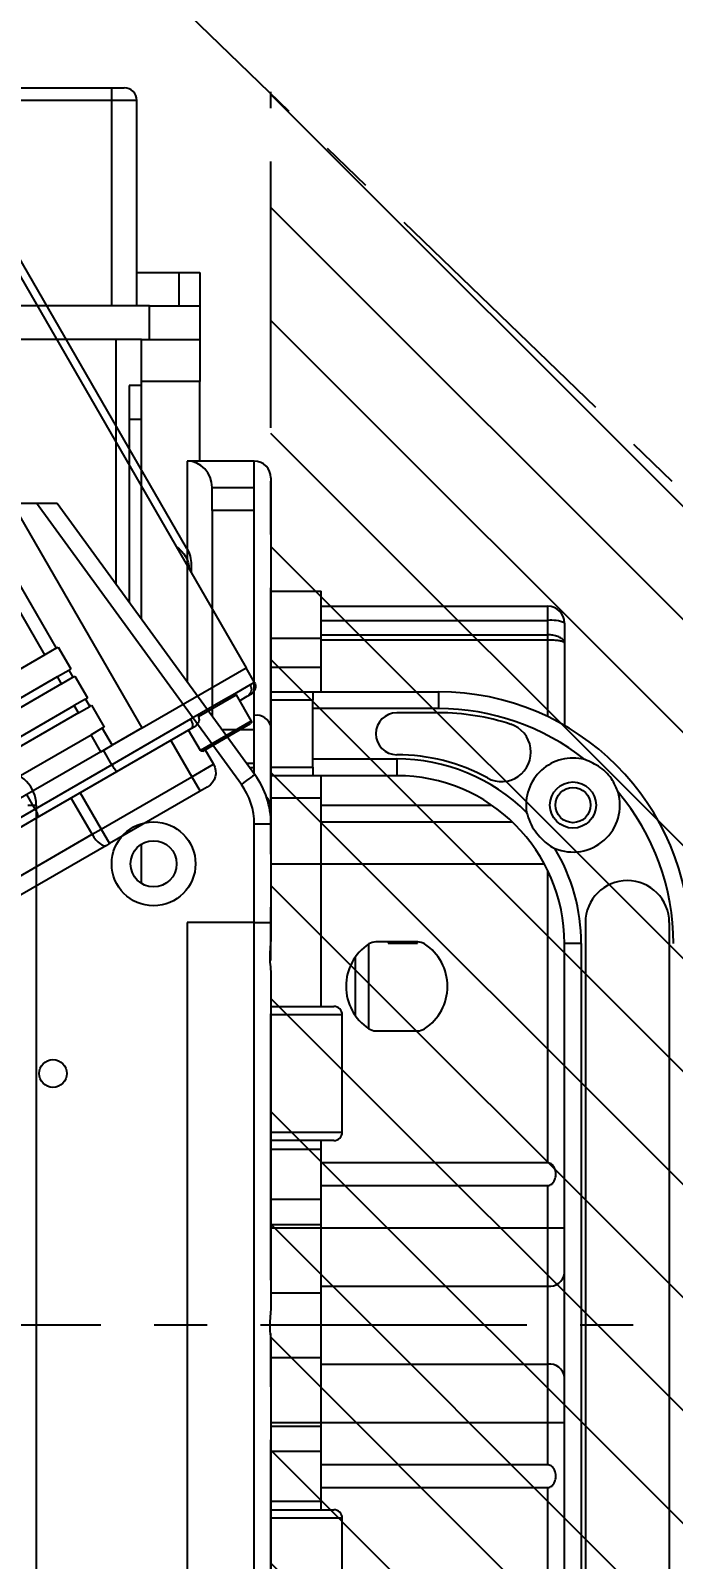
# Model space of a CAD drawing. Header units: millimetres. Extents: x 36 to 3196, y 27 to 5967.
# Drawn here: x 617.4 to 694.1, y 816 to 998.2 of the extents above; entities that cross this region are included whole.
import ezdxf

# ---------------------------------------------------------------- set-up
doc = ezdxf.new("R2010")
doc.units = ezdxf.units.MM
doc.linetypes.add('CENTER', pattern=[50.8, 31.75, -6.35, 6.35, -6.35])
for name, color, linetype in [('02_Center Line', 1, 'CENTER'), ('07_Hatch', 7, 'Continuous'), ('08_Dimension.Annotation', 2, 'Continuous')]:
    doc.layers.add(name, color=color, linetype=linetype)
doc.styles.add('Coavis T-3.2 Style', font='MS PGothic.ttf', dxfattribs={"height": 3.2})
doc.styles.add('Coavis T-7.0 Style', font='MS PGothic.ttf', dxfattribs={"height": 7})
doc.dimstyles.new('Coavis D-Style', dxfattribs={"dimtxt": 3.2, "dimasz": 3.2, "dimexe": 2, "dimexo": 1, "dimgap": 0.8, "dimtad": 1, "dimtoh": 1, "dimdec": 3, "dimzin": 1, "dimdsep": 46, "dimtxsty": 'Coavis T-3.2 Style', "dimcen": 0, "dimclrd": 253, "dimclre": 253, "dimclrt": 2, "dimadec": 1, "dimazin": 0, "dimtp": 0.1, "dimtm": 0.1, "dimtfac": 0.71, "dimtdec": 3, "dimtmove": 0, "dimatfit": 3, "dimfxl": 1, "dimlwd": -1, "dimlwe": -1, "dimarcsym": 1})

# ---------------------------------------------------------------- blocks, each defined once
blk = doc.blocks.new('A$C32f45786')
at = {"color": 7, "linetype": 'Continuous', "lineweight": 25}
for p, q in [((99.5, 191.5), (195.5, 191.5)), ((99.5, 181.5), (195.5, 181.5)), ((102, 181), (102, 179)), ((102, 181), (193, 181)), ((63.8, 179), (66.16, 179)), ((66.16, 179), (76.02, 179)), ((193, 179), (102, 179)), ((135.89, 177), (135.89, 179)), ((159.11, 177), (159.11, 179)), ((63.51, 177), (61.8, 177)), ((61.8, 150), (61.8, 177)), ((65.2, 177), (63.51, 177)), ((63.51, 150), (63.51, 177)), ((65.83, 177), (65.2, 177)), ((65.2, 150), (65.2, 177)), ((65.83, 177), (65.83, 150)), ((128.15, 177), (128.15, 150)), ((135.89, 177), (130.85, 177)), ((130.85, 150), (130.85, 177)), ((135.89, 150), (135.89, 177)), ((142.86, 177), (135.89, 177)), ((142.86, 150), (142.86, 177)), ((152.14, 177), (142.86, 177)), ((152.14, 150), (152.14, 177)), ((159.11, 177), (152.14, 177)), ((164.15, 177), (159.11, 177)), ((159.11, 150), (159.11, 177)), ((164.15, 177), (164.15, 150)), ((166.85, 150), (166.85, 177)), ((87.5, 150), (87.5, 172.77)), ((74, 164), (72, 164)), ((72, 149), (72, 164)), ((74, 164), (74, 149)), ((74.5, 164), (74.5, 159)), ((101.81, 161.5), (101.81, 156.5)), ((101.98, 161.48), (101.81, 161.48)), ((101.98, 157.98), (101.98, 161.48)), ((112.41, 156.5), (112.41, 161.5)), ((80, 159), (82, 159)), ((80, 149), (80, 159)), ((82, 159), (82, 149)), ((101.81, 157.98), (101.98, 157.98)), ((102.09, 155.63), (112.14, 155.63)), ((103.66, 154.03), (110.56, 154.03)), ((109.5, 144), (109.5, 151.5)), ((110.5, 152.5), (110.5, 144)), ((124.5, 152.5), (110.5, 152.5)), ((124.5, 144), (124.5, 152.5)), ((125.5, 151.5), (125.5, 144)), ((169.5, 144), (169.5, 151.5)), ((170.5, 152.5), (170.5, 144)), ((184.5, 152.5), (170.5, 152.5)), ((60, 144), (60, 150)), ((65.6, 150), (60, 150)), ((65.6, 144), (65.6, 150)), ((69.06, 150), (65.6, 150)), ((69.06, 144), (69.06, 150)), ((72, 150), (69.06, 150)), ((84.65, 150), (82, 150)), ((84.65, 144), (84.65, 150)), ((92.5, 150), (84.65, 150)), ((92.5, 144), (92.5, 150)), ((109.5, 150), (92.5, 150)), ((126.51, 150), (125.5, 150)), ((126.51, 144), (126.51, 150)), ((132.49, 150), (126.51, 150)), ((132.49, 144), (132.49, 150)), ((135.48, 150), (132.49, 150)), ((135.48, 144), (135.48, 150)), ((135.89, 150), (135.48, 150)), ((135.89, 144), (135.89, 150)), ((143.63, 150), (135.89, 150)), ((143.63, 144), (143.63, 150)), ((151.37, 150), (143.63, 150)), ((151.37, 144), (151.37, 150)), ((159.11, 150), (151.37, 150)), ((159.11, 144), (159.11, 150)), ((159.52, 150), (159.11, 150)), ((159.52, 144), (159.52, 150)), ((162.51, 150), (159.52, 150)), ((162.51, 144), (162.51, 150)), ((168.49, 150), (162.51, 150)), ((168.49, 144), (168.49, 150)), ((169.5, 150), (168.49, 150)), ((72, 144), (72, 149)), ((72, 149), (73, 149)), ((73, 149), (73, 144)), ((81, 149), (73, 149)), ((81, 144), (81, 149)), ((81, 149), (82, 149)), ((82, 149), (82, 144)), ((46.5, 144), (76.18, 144)), ((76.18, 144), (85.92, 144)), ((85.92, 144), (87.76, 144)), ((87.76, 144), (99.5, 144)), ((87.76, 144), (87.76, 142)), ((99.5, 144), (101.25, 144)), ((99.5, 142), (99.5, 144)), ((105.75, 144), (145.25, 144)), ((149.75, 144), (189.25, 144)), ((47.65, 142), (44.5, 142)), ((44.5, 142), (44.5, 134)), ((74.82, 142), (47.65, 142)), ((47.65, 137), (47.65, 142)), ((49.5, 118.5), (81.87, 142.08)), ((83.05, 140.47), (49.5, 116.03)), ((50.37, 142), (50.37, 137)), ((80.5, 142), (74.82, 142)), ((81.75, 142), (80.5, 142)), ((80.5, 141.09), (80.5, 142)), ((99.5, 142), (87.76, 142)), ((99.5, 142), (99.5, 134)), ((195.5, 142), (99.5, 142)), ((47.73, 137), (47.65, 137)), ((50.37, 137), (47.73, 137)), ((50.37, 137), (74.89, 137)), ((22, 133), (22, 135.5)), ((22, 135.5), (26, 135.5)), ((26, 135.5), (30, 135.5)), ((26, 129.5), (26, 135.5)), ((30, 128.55), (30, 135.5)), ((30, 135.5), (35, 135.5)), ((35, 135.5), (35, 128.55)), ((44.5, 135.5), (35, 135.5)), ((44.5, 134), (70.77, 134)), ((99.5, 134), (195.5, 134)), ((22, 133), (26, 133)), ((22, 128), (22, 133)), ((26, 129.5), (26, 37.5)), ((30, 129.5), (26, 129.5)), ((1.5, 128), (1.5, 125)), ((26, 128), (1.5, 128)), ((35, 128.55), (30, 128.55)), ((30, 128.55), (30, 125.5)), ((63.29, 128.55), (35, 128.55)), ((35.5, 128.55), (35.5, 127.1)), ((39.5, 127.1), (39.5, 128.55)), ((94.84, 128.55), (90.16, 128.55)), ((0, 125), (0, 126.5)), ((35.5, 127.1), (39.5, 127.1)), ((39.5, 127.1), (61.3, 127.1)), ((0, 42), (0, 125)), ((1.5, 125), (0, 125)), ((1.5, 125), (1.5, 42)), ((26, 125), (1.5, 125)), ((30, 125.5), (59.11, 125.5)), ((30, 125.5), (30, 41.5)), ((49.5, 116.03), (49.5, 118.5)), ((49.5, 96.7), (49.5, 116.03)), ((85.5, 115), (85.5, 116)), ((85.5, 116), (209.5, 116))]:
    blk.add_line(p, q, dxfattribs=at)
at = {"color": 1, "linetype": 'Continuous', "lineweight": 25}
for p, q in [((74.96, 177), (65.83, 177)), ((128.15, 177), (93.28, 177)), ((201.72, 177), (166.85, 177)), ((92.5, 150), (92.5, 176.6)), ((85.5, 150), (85.5, 170.3)), ((76.5, 138.17), (76.5, 142)), ((81.07, 142), (81.07, 141.5))]:
    blk.add_line(p, q, dxfattribs=at)
at = {"color": 7, "linetype": 'Continuous', "lineweight": 25, "flags": 128}
blk.add_lwpolyline([(81.87, 142.08), (81.89, 142.05), (81.96, 141.96), (82.07, 141.81), (82.21, 141.61), (82.39, 141.36), (82.59, 141.08), (82.82, 140.78), (83.05, 140.47)], dxfattribs=at)
at = {"color": 7, "linetype": 'Continuous', "lineweight": 25}
for centre, radius in [((85.5, 180.02), 2.75), ((85.5, 180.02), 2.1), ((92.5, 130), 5), ((92.5, 130), 2.75), ((117.5, 118), 1.65)]:
    blk.add_circle(centre, radius, dxfattribs=at)
for centre, radius, start, end in [((102, 164), 30, 90, 180), ((102, 164), 28, 90, 130.1433), ((99.5, 186.5), 5, 90, 270), ((85.5, 180.02), 5.6, 337.2045, 106.0859), ((102, 164), 28, 141.5357, 180), ((85.5, 180.02), 5.6, 165.5931, 279.0479), ((102, 159), 22, 90, 121.0199), ((63.8, 177), 2, 90, 180), ((67.16, 177.49), 3.69, 155.8224, 187.6258), ((102, 159), 20, 90, 180), ((141.05, 177.2), 1.82, 353.6661, 81.8052), ((153.95, 177.2), 1.82, 98.1948, 186.3339), ((79.2, 171.5), 3.5, 331.2643, 161.79), ((102, 159), 22, 135.2325, 180), ((102, 164), 27.5, 161.79, 180), ((102, 159), 22.5, 151.2643, 180), ((107.11, 159), 6.05, 33.367, 146.633), ((103.31, 161.5), 1.5, 146.633, 180), ((110.91, 161.5), 1.5, 0, 33.367), ((77, 159), 2.5, 180, 0), ((103.31, 156.5), 1.5, 180, 213.367), ((107.11, 159), 6.05, 213.367, 326.633), ((110.91, 156.5), 1.5, 326.633, 0), ((110.5, 151.5), 1, 90, 180), ((124.5, 151.5), 1, 0, 90), ((170.5, 151.5), 1, 90, 180), ((46.5, 142), 2, 90, 180), ((76.57, 142.27), 1.78, 102.7966, 188.6783), ((87.76, 134), 10, 90, 126.076), ((87.76, 134), 8, 90, 126.076), ((1.5, 126.5), 1.5, 90, 180), ((85.5, 112), 4, 90, 180)]:
    blk.add_arc(centre, radius, start, end, dxfattribs=at)
at = {"color": 1, "linetype": 'Continuous', "lineweight": 25}
blk.add_arc((85.92, 142.04), 1.96, 90.065, 132.2616, dxfattribs=at)
at = {"color": 7, "linetype": 'Continuous', "lineweight": 25}
blk.add_ellipse((47.72, 134), major_axis=(3.22, 0), ratio=0.930462, start_param=1.594661, end_param=3.141593, dxfattribs=at)
for points, knots in [([(83.95, 185.4), (83.48, 185.21), (82.35, 184.73), (80.9, 183.36), (80.35, 182.06), (80.08, 181.42)], [0, 0, 0, 0, 0.264729, 0.640157, 1, 1, 1, 1]), ([(66.16, 179), (66.16, 179), (66.08, 179), (65.9, 178.94), (65.63, 178.68), (65.39, 178.22), (65.23, 177.64), (65.21, 177.22), (65.2, 177)], [0, 0, 0, 0, 0.003328, 0.174571, 0.388317, 0.593254, 0.795577, 1, 1, 1, 1]), ([(66.16, 179), (66.16, 179), (66.13, 179), (66.07, 178.94), (65.97, 178.68), (65.89, 178.22), (65.84, 177.64), (65.83, 177.22), (65.83, 177)], [0, 0, 0, 0, 0.0033233, 0.1744809, 0.3883583, 0.5934643, 0.7957804, 1, 1, 1, 1]), ([(86.38, 174.49), (86.78, 174.61), (87.95, 174.95), (89.35, 176.06), (90.33, 177.14), (90.61, 177.74), (90.66, 177.85)], [0, 0, 0, 0, 0.224473, 0.646122, 0.933586, 1, 1, 1, 1]), ([(130.85, 177), (130.84, 177.09), (130.82, 177.26), (130.67, 177.52), (130.41, 177.76), (129.98, 177.94), (129.43, 177.99), (128.9, 177.9), (128.51, 177.7), (128.28, 177.45), (128.17, 177.22), (128.16, 177.06), (128.15, 177)], [0, 0, 0, 0, 0.071104, 0.141957, 0.235654, 0.361077, 0.519221, 0.678456, 0.790638, 0.87693, 0.948412, 1, 1, 1, 1]), ([(166.85, 177), (166.84, 177.09), (166.82, 177.26), (166.67, 177.52), (166.41, 177.76), (165.98, 177.94), (165.43, 177.99), (164.9, 177.9), (164.51, 177.7), (164.28, 177.45), (164.17, 177.22), (164.16, 177.06), (164.15, 177)], [0, 0, 0, 0, 0.071104, 0.141957, 0.235654, 0.361078, 0.519221, 0.678456, 0.790639, 0.87693, 0.948412, 1, 1, 1, 1]), ([(101.25, 144), (101.54, 143.98), (102.16, 143.94), (103.3, 143.82), (104.52, 143.89), (105.33, 143.99), (105.7, 144), (105.75, 144)], [0, 0, 0, 0, 0.209898, 0.456533, 0.712866, 0.961013, 1, 1, 1, 1]), ([(145.25, 144), (145.54, 143.98), (146.16, 143.94), (147.3, 143.82), (148.52, 143.89), (149.33, 143.99), (149.7, 144), (149.75, 144)], [0, 0, 0, 0, 0.209898, 0.456533, 0.712866, 0.961013, 1, 1, 1, 1])]:
    blk.add_open_spline(points, degree=3, knots=knots, dxfattribs=at)
blk = doc.blocks.new('*D45')
at = {"layer": '08_Dimension.Annotation', "color": 253, "linetype": 'ByBlock', "transparency": 16777216}
blk.add_line((683.1, 652.92), (721.7, 612.95), dxfattribs=at)
blk.add_arc((585.57, 753.91), 193.96, 270.9453, 313.0547, dxfattribs=at)
at = {"layer": '08_Dimension.Annotation', "color": 253, "transparency": 16777216}
for points in [[(717.62, 612.57), (718.36, 611.8), (720.31, 614.39)], [(588.78, 559.45), (588.77, 560.51), (585.57, 559.95)]]:
    blk.add_solid(points, dxfattribs=at)
at = {"layer": 'Defpoints', "color": 0, "transparency": 16777216}
for p in [(585.57, 1146.6), (585.57, 753.91), (682.4, 653.64), (634.68, 566.27), (585.57, 495.63)]:
    blk.add_point(p, dxfattribs=at)
at = {"layer": '08_Dimension.Annotation', "color": 2, "transparency": 16777216, "insert": (656.62, 578.06), "char_height": 7, "attachment_point": 5, "rotation": 22, "style": 'Coavis T-7.0 Style'}
blk.add_mtext('{\\C5;44.0°}', dxfattribs=at)
blk = doc.blocks.new('A$C1af0320f')
at = {"color": 8, "linetype": 'Continuous', "lineweight": 25}
for p, q in [((10.15, 434.39), (10.15, 433.8)), ((10.15, 434.39), (12.15, 434.39)), ((10.15, 433.8), (10.15, 431.37)), ((12.15, 420.06), (12.15, 434.39)), ((66.15, 434.39), (12.15, 434.39)), ((28.02, 435.39), (73.98, 435.39)), ((9.15, 432.83), (9.15, 433.39)), ((9.15, 431.75), (9.15, 432.83)), ((6.15, 424.95), (6.15, 431.55)), ((9.95, 431.75), (6.35, 431.75)), ((6.35, 431.75), (6.35, 424.75)), ((9.95, 426.58), (9.95, 431.75)), ((10.15, 431.37), (10.15, 430.12)), ((10.15, 430.12), (10.15, 425.6)), ((6.15, 425.28), (4.15, 425.28)), ((4.15, 422.28), (4.15, 425.28)), ((6.35, 424.75), (9.15, 424.75)), ((9.15, 425.1), (9.15, 425.6)), ((9.15, 414.88), (9.15, 425.1)), ((10.15, 425.6), (10.15, 414.77)), ((2.15, 423.28), (2.15, 422.28)), ((4.15, 422.28), (2.15, 422.28)), ((2.15, 422.28), (2.15, 409.8)), ((9.15, 422.28), (4.15, 422.28)), ((4.15, 409.8), (4.15, 422.28)), ((12.15, 420.06), (12.15, 415.94)), ((12.15, 420.06), (51, 420.06)), ((14.5, 415.94), (12.15, 415.94)), ((12.15, 414.39), (12.15, 415.94)), ((17.5, 416.21), (14.5, 416.21)), ((14.5, 416.21), (14.5, 415.94)), ((14.5, 415.94), (14.5, 414.39)), ((17.5, 415.94), (17.5, 416.21)), ((17.5, 414.39), (17.5, 415.94)), ((18.5, 415.94), (17.5, 415.94)), ((21.5, 416.21), (18.5, 416.21)), ((18.5, 416.21), (18.5, 415.94)), ((18.5, 415.94), (18.5, 414.39)), ((21.5, 415.94), (21.5, 416.21)), ((21.5, 414.39), (21.5, 415.94)), ((22.5, 415.94), (21.5, 415.94)), ((25.5, 416.21), (22.5, 416.21)), ((22.5, 416.21), (22.5, 415.94)), ((22.5, 414.39), (22.5, 415.94)), ((25.5, 415.94), (25.5, 416.21)), ((25.5, 415.94), (25.5, 414.39)), ((51, 415.94), (25.5, 415.94)), ((9.15, 403.88), (9.15, 414.88)), ((10.15, 414.77), (10.15, 404.19)), ((10.15, 414.77), (12.15, 414.77)), ((12.15, 414.39), (12.15, 366.39)), ((12.15, 414.39), (14.5, 414.39)), ((14.5, 366.39), (14.5, 414.39)), ((17.5, 414.39), (18.5, 414.39)), ((17.5, 414.39), (17.5, 366.39)), ((18.5, 366.39), (18.5, 414.39)), ((21.5, 414.39), (21.5, 366.39)), ((21.5, 414.39), (22.5, 414.39)), ((22.5, 366.39), (22.5, 414.39)), ((25.5, 414.39), (25.5, 366.39)), ((25.5, 414.39), (51, 414.39)), ((2.15, 409.8), (2.15, 409.38)), ((4.15, 409.8), (2.15, 409.8)), ((2.15, 409.38), (2.15, 371.4)), ((4.15, 408.56), (4.15, 409.8)), ((9.15, 409.8), (4.15, 409.8)), ((4.15, 372.22), (4.15, 408.56)), ((4.15, 408.56), (9.15, 408.56)), ((9.15, 374.54), (9.15, 403.88)), ((10.15, 404.19), (10.15, 374.17)), ((10.15, 404.19), (12.15, 404.19))]:
    blk.add_line(p, q, dxfattribs=at)
at = {"color": 8, "linetype": 'Continuous', "lineweight": 25, "flags": 128}
for points in [[(10.15, 425.6), (9.95, 425.59), (9.77, 425.56), (9.59, 425.52), (9.44, 425.46), (9.32, 425.38), (9.23, 425.29), (9.17, 425.2), (9.15, 425.1)], [(4.15, 408.56), (3.76, 408.57), (3.38, 408.62), (3.04, 408.7), (2.74, 408.8), (2.49, 408.93), (2.3, 409.07), (2.19, 409.22), (2.15, 409.38)], [(10.15, 404.19), (9.95, 404.19), (9.77, 404.17), (9.59, 404.14), (9.44, 404.1), (9.32, 404.05), (9.23, 404), (9.17, 403.94), (9.15, 403.88)]]:
    blk.add_lwpolyline(points, dxfattribs=at)
at = {"color": 8, "linetype": 'Continuous', "lineweight": 25}
for centre, radius, start, end in [((10.15, 433.39), 1, 90, 180), ((10.13, 432.82), 0.984, 89.0476, 179.0145), ((51, 390.39), 51, 119.2682, 120.3738), ((27.25, 431.53), 3.25, 61.7835, 118.2165), ((28.02, 431.39), 4, 90, 119.2682), ((6.35, 431.55), 0.2, 90, 180), ((9.95, 431.55), 0.2, 0, 90), ((10.15, 425.6), 1, 90, 180), ((4.15, 423.28), 2, 90, 180), ((6.35, 424.95), 0.2, 180, 270), ((9.9, 417.14), 2.38, 251.5817, 275.9491)]:
    blk.add_arc(centre, radius, start, end, dxfattribs=at)
blk = doc.blocks.new('*D49')
at = {"layer": '08_Dimension.Annotation', "color": 253, "linetype": 'ByBlock', "transparency": 16777216}
blk.add_arc((585.57, 638.71), 49.49, 47.7053, 86.2947, dxfattribs=at)
at = {"layer": '08_Dimension.Annotation', "color": 253, "transparency": 16777216}
for points in [[(588.75, 687.56), (588.79, 688.63), (585.57, 688.2)], [(619.25, 675.7), (618.51, 674.94), (621.17, 673.09)]]:
    blk.add_solid(points, dxfattribs=at)
at = {"layer": 'Defpoints', "color": 0, "transparency": 16777216}
for p in [(585.57, 1146.6), (842.11, 886.45), (610.81, 681.28), (515.75, 571.28), (585.57, 495.63)]:
    blk.add_point(p, dxfattribs=at)
at = {"layer": '08_Dimension.Annotation', "color": 2, "transparency": 16777216, "insert": (606.59, 688.22), "char_height": 7, "attachment_point": 5, "rotation": 337, "style": 'Coavis T-7.0 Style'}
blk.add_mtext('{\\C5;46.0°}', dxfattribs=at)

msp = doc.modelspace()

# ---------------------------------------------------------------- hatches: boundary and pattern name
at = {"layer": '07_Hatch'}
h = msp.add_hatch(dxfattribs=at)
h.set_pattern_fill('ANSI31', color=3, scale=3, angle=-90)
h.set_pattern_definition([(315, (946.528, 9903.912), (6.735192, 6.735192), [])])
h.paths.add_polyline_path([(798.0663, 843.9131), (646.0725, 990.6918), (646.0725, 697.1344)])

# ---------------------------------------------------------------- linework, layer by layer
at = {"layer": '02_Center Line'}
for p, q in [((515.7484, 1116.5443), (842.1113, 801.3793)), ((646.0725, 696.8749), (646.0725, 990.9512)), ((1997.3785, 843.9131), (397.4854, 843.9131))]:
    msp.add_line(p, q, dxfattribs=at)

# ---------------------------------------------------------------- block references
at = {"layer": '08_Dimension.Annotation', "xscale": -1, "rotation": 299.9999999999999}
msp.add_blockref('A$C1af0320f', (272.9848, 694.5508), dxfattribs=at)
at = {"layer": '08_Dimension.Annotation', "rotation": 270}
msp.add_blockref('A$C32f45786', (502.0725, 991.4131), dxfattribs=at)

# ---------------------------------------------------------------- dimensions: what is measured, and where the dimension line sits
at = {"layer": '08_Dimension.Annotation'}
for base, line2, picture, middle in [((610.8149, 681.2797), ((515.7484, 571.2819), (842.1113, 886.4469)), '*D49', (606.5903, 688.2249)), ((634.6824, 566.2729), ((585.5725, 753.9131), (682.401, 653.6443)), '*D45', (656.6206, 578.063))]:
    dim = msp.add_angular_dim_2l(base=base, line1=((585.5725, 1146.601), (585.5725, 495.6283)), line2=line2, text='{\\C5;<>}', dimstyle='Coavis D-Style', override={"dimtxsty": 'Coavis T-7.0 Style', "dimfxl": 0.6}, dxfattribs=at)
    dim.commit()
    dim.dimension.update_dxf_attribs({"geometry": picture, "text_midpoint": middle})

doc.saveas('drawing.dxf')
